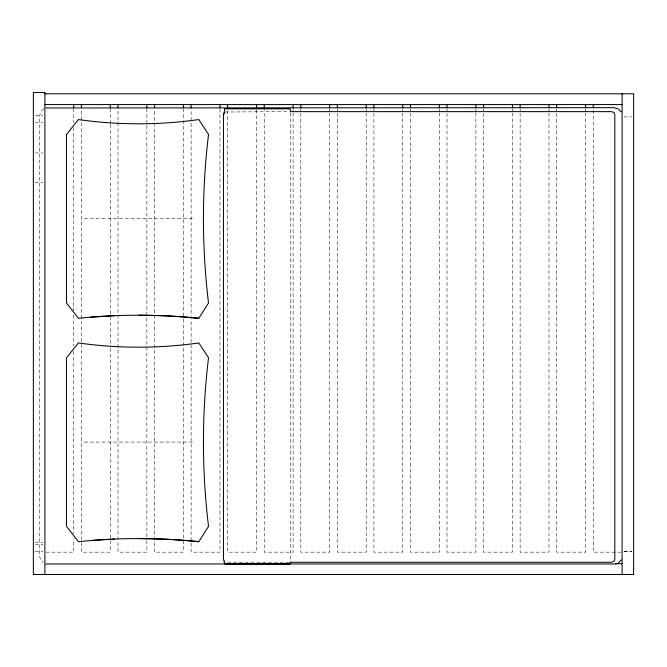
<?xml version="1.0" encoding="UTF-8"?>
<svg xmlns="http://www.w3.org/2000/svg" width="667" height="667" viewBox="0 0 667 667"><rect width="100%" height="100%" fill="white"/><g stroke="black" fill="none" stroke-linecap="round" stroke-linejoin="round"><path stroke-width="0.5" stroke-dasharray="3.33 2.5" d="M43.805 108.821L40.637 111.948L39.478 116.233L39.478 555.686L40.637 559.963L43.205 562.648M225.087 112.006L289.119 111.631M35.276 115.599L42.971 115.599M624.029 116.883L631.724 116.883M35.276 122.236L42.971 122.236M35.276 152.96L42.971 152.96M35.276 182.683L42.971 182.683M84.309 218.701L192.93 218.701M84.309 442.079L192.93 442.079M35.276 542.738L42.971 542.738M35.276 544.764L42.971 544.764M35.276 551.401L42.971 551.401M624.029 551.401L631.724 551.401M624.029 551.476L631.724 551.476M45.923 552.159L73.754 552.159L73.754 538.628M621.077 552.159L593.246 552.159L593.246 108.738M289.119 562.289L225.871 562.189M585.551 108.738L585.551 111.864M585.551 112.906L585.551 552.159L556.687 552.159L556.687 108.738M548.991 108.738L548.991 111.864M548.991 112.906L548.991 552.159L520.135 552.159L520.135 108.738M512.439 108.738L512.439 111.864M512.439 112.906L512.439 552.159L483.575 552.159L483.575 108.738M475.879 108.738L475.879 111.864M475.879 112.906L475.879 552.159L447.015 552.159L447.015 108.738M439.32 108.738L439.32 111.864M439.32 112.906L439.32 552.159L410.463 552.159L410.463 108.738M402.768 108.738L402.768 111.864M402.768 112.906L402.768 552.159L373.904 552.159L373.904 108.738M366.208 108.738L366.208 111.864M366.208 112.906L366.208 552.159L337.352 552.159L337.352 108.738M329.648 108.738L329.648 111.864M329.648 112.906L329.648 552.159L300.792 552.159L300.792 108.738M293.096 108.738L293.096 111.864M293.096 112.906L293.096 552.159L264.232 552.159L264.232 109.78M290.637 112.715L290.637 561.147M256.537 109.78L256.537 552.159L227.68 552.159L227.68 109.78M219.985 108.738L219.985 552.159L191.121 552.159L191.121 108.738M183.425 108.738L183.425 317.959M183.425 319.001L183.425 552.159L154.561 552.159L154.561 108.738M146.865 108.738L146.865 124.354M146.865 125.396L146.865 539.67M146.865 540.712L146.865 552.159L118.009 552.159L118.009 108.738M110.313 108.738L110.313 123.312M110.313 124.354L110.313 347.107M110.313 348.149L110.313 539.67M110.313 540.712L110.313 552.159L81.449 552.159L81.449 108.738M73.754 108.738L73.754 122.269M73.754 127.48L73.754 310.672M73.754 314.841L73.754 346.065M73.754 351.267L73.754 533.425"/><path stroke-width="1" d="M290.62 561.889L290.087 563.999L224.662 563.999L224.104 561.147M198.791 318.326L208.529 302.968C201.751 247.057 201.751 190.337 208.529 134.426L198.833 119.56C158.954 125.221 118.284 125.221 78.406 119.56L66.467 134.484L66.467 302.91L78.448 318.326C118.426 314.065 158.804 314.299 198.791 318.326A576.722 576.722 0 0 0 162.723 315.683L138.619 315.174M198.791 541.704L208.529 526.346C201.751 470.435 201.751 413.723 208.529 357.812L198.833 342.938C158.954 348.599 118.284 348.599 78.406 342.938L66.467 357.862L66.467 526.296L78.448 541.704C118.426 537.444 158.804 537.677 198.791 541.704A576.722 576.722 0 0 0 162.723 539.061L138.619 538.561M621.302 559.963L618.126 563.098M224.412 112.456L223.453 114.449L223.453 559.471L224.412 561.464M45.89 107.962L613.798 107.67L618.126 108.821L621.302 111.948M616.041 563.957L45.89 563.957M90.445 317.192L114.516 315.683M90.445 540.57L114.516 539.061M44.897 93.797L633.65 93.797L633.65 574.487L33.35 574.487L33.35 92.513L44.897 92.513L44.897 574.487M44.897 104.577L622.103 104.577M290.162 111.631L611.547 111.631L613.848 112.456L614.807 114.449L614.807 559.471L614.365 560.88L611.547 562.289L290.162 562.289M615.858 563.707L622.103 563.707M290.637 111.672L290.087 108.829L224.662 108.829L224.104 113.757M622.103 93.797L622.103 574.487M593.246 104.577L593.246 107.704M585.551 104.577L585.551 107.704M556.687 104.577L556.687 107.704M548.991 104.577L548.991 107.704M520.135 104.577L520.135 107.704M512.439 104.577L512.439 107.704M483.575 104.577L483.575 107.704M475.879 104.577L475.879 107.704M447.015 104.577L447.015 107.704M439.32 104.577L439.32 107.704M410.463 104.577L410.463 107.704M402.768 104.577L402.768 107.704M373.904 104.577L373.904 107.704M366.208 104.577L366.208 107.704M337.352 104.577L337.352 107.704M329.648 104.577L329.648 107.704M300.792 104.577L300.792 107.704M293.096 104.577L293.096 107.704M264.232 104.577L264.232 107.704M256.537 104.577L256.537 107.704M227.68 104.577L227.68 107.704M219.985 104.577L219.985 107.704M191.121 104.577L191.121 107.704M183.425 104.577L183.425 107.704M154.561 104.577L154.561 107.704M146.865 104.577L146.865 107.704M118.009 104.577L118.009 107.704M110.313 104.577L110.313 107.704M81.449 104.577L81.449 107.704M73.754 104.577L73.754 107.704"/></g></svg>
